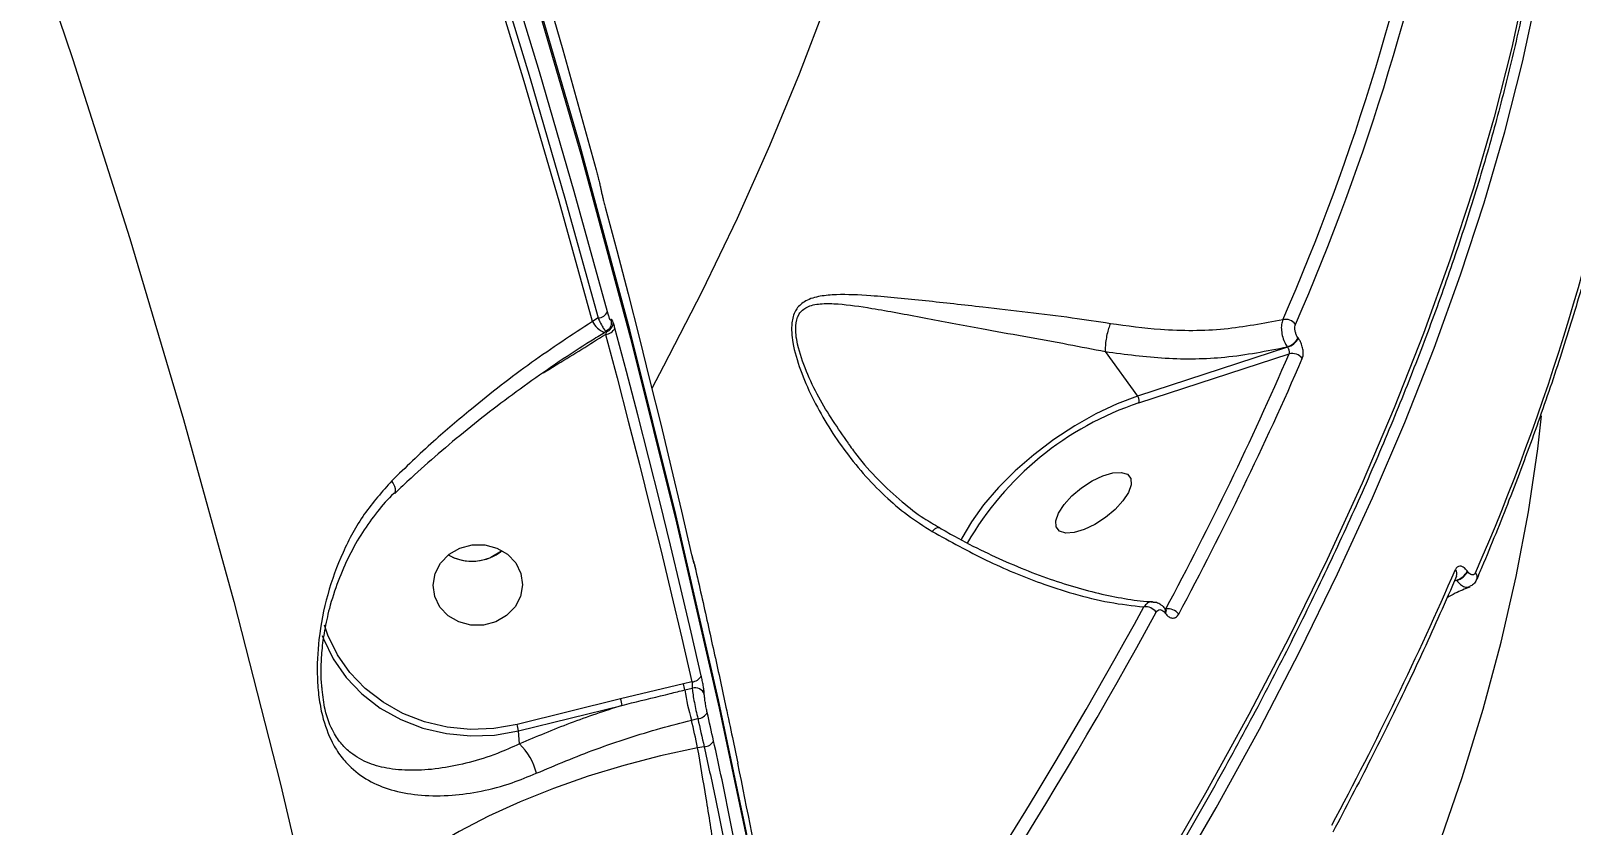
# Model space of a CAD drawing. Header units: millimetres. Extents: x -6028 to 5958, y -6064 to 4137.
# Drawn here: x 1792.1 to 1947, y -459.2 to -379.3 of the extents above; entities that cross this region are included whole.
import ezdxf

# ---------------------------------------------------------------- set-up
doc = ezdxf.new("R2010")
doc.units = ezdxf.units.MM
for name, color, linetype in [('DIKOM_ОБЪЕКТ', 7, 'Continuous'), ('DIKOM_РАЗМЕР_ЗОНА', 7, 'Continuous'), ('DIKOM_РАЗМЕР_ОБЪЕКТА', 7, 'Continuous')]:
    doc.layers.add(name, color=color, linetype=linetype)
doc.styles.add('style1', font='arial.ttf', dxfattribs={"width": 0.8})
doc.dimstyles.new('1-50', dxfattribs={"dimtxt": 300, "dimasz": 200, "dimexe": 100, "dimexo": 0, "dimgap": 100, "dimtad": 1, "dimtxsty": 'style1', "dimcen": 200, "dimclrd": 7, "dimclre": 7, "dimclrt": 7, "dimadec": 1, "dimazin": 2, "dimtfac": 1, "dimtmove": 0, "dimatfit": 2, "dimfxl": 0, "dimlwd": 25, "dimlwe": 18, "dimarcsym": 0})

# ---------------------------------------------------------------- blocks, each defined once
blk = doc.blocks.new('*D9')
at = {"layer": 'Defpoints', "color": 0, "transparency": 16777216}
for p in [(-6027.56, 1459.58), (4556.58, 1382.7), (4556.58, -5964.37)]:
    blk.add_point(p, dxfattribs=at)
at = {"layer": 'DIKOM_РАЗМЕР_ЗОНА', "color": 7, "lineweight": 18, "transparency": 16777216}
for p, q in [((-6027.56, 1459.58), (-6027.56, -6064.37)), ((4556.58, 1382.7), (4556.58, -6064.37))]:
    blk.add_line(p, q, dxfattribs=at)
at = {"layer": 'DIKOM_РАЗМЕР_ЗОНА', "color": 7, "lineweight": 25, "transparency": 16777216}
blk.add_line((-5827.56, -5964.37), (4356.58, -5964.37), dxfattribs=at)
at = {"layer": 'DIKOM_РАЗМЕР_ЗОНА', "color": 7, "transparency": 16777216}
for points in [[(-5827.56, -5931.03), (-5827.56, -5997.7), (-6027.56, -5964.37)], [(4356.58, -5931.03), (4356.58, -5997.7), (4556.58, -5964.37)]]:
    blk.add_solid(points, dxfattribs=at)
at = {"layer": 'DIKOM_РАЗМЕР_ЗОНА', "color": 7, "transparency": 16777216, "insert": (157.08, -5711.2), "char_height": 300, "attachment_point": 5, "style": 'style1'}
blk.add_mtext('10600', dxfattribs=at)
blk = doc.blocks.new('*D10')
at = {"layer": 'Defpoints', "color": 0, "transparency": 16777216}
for p in [(1555.59, 4137.49), (5858.35, 4137.49), (1555.59, -4898.38)]:
    blk.add_point(p, dxfattribs=at)
at = {"layer": 'DIKOM_РАЗМЕР_ЗОНА', "color": 7, "lineweight": 18, "transparency": 16777216}
for p, q in [((1555.59, 4137.49), (5958.35, 4137.49)), ((1555.59, -4898.38), (5958.35, -4898.38))]:
    blk.add_line(p, q, dxfattribs=at)
at = {"layer": 'DIKOM_РАЗМЕР_ЗОНА', "color": 7, "lineweight": 25, "transparency": 16777216}
blk.add_line((5858.35, -4698.38), (5858.35, 3937.49), dxfattribs=at)
at = {"layer": 'DIKOM_РАЗМЕР_ЗОНА', "color": 7, "transparency": 16777216}
for points in [[(5825.01, 3937.49), (5891.68, 3937.49), (5858.35, 4137.49)], [(5825.01, -4698.38), (5891.68, -4698.38), (5858.35, -4898.38)]]:
    blk.add_solid(points, dxfattribs=at)
at = {"layer": 'DIKOM_РАЗМЕР_ЗОНА', "color": 7, "transparency": 16777216, "insert": (5605.17, 52.12), "char_height": 300, "attachment_point": 5, "rotation": 90, "style": 'style1'}
blk.add_mtext('9050', dxfattribs=at)
blk = doc.blocks.new('*D11')
at = {"layer": 'Defpoints', "color": 0, "transparency": 16777216}
for p in [(259.43, 2965.58), (1920.55, -3002.33), (4022.59, -3002.33)]:
    blk.add_point(p, dxfattribs=at)
at = {"layer": 'DIKOM_РАЗМЕР_ОБЪЕКТА', "color": 7, "lineweight": 18, "transparency": 16777216}
for p, q in [((259.43, 2965.58), (4122.59, 2965.58)), ((1920.55, -3002.33), (4122.59, -3002.33))]:
    blk.add_line(p, q, dxfattribs=at)
at = {"layer": 'DIKOM_РАЗМЕР_ОБЪЕКТА', "color": 7, "lineweight": 25, "transparency": 16777216}
blk.add_line((4022.59, 2765.58), (4022.59, -2802.33), dxfattribs=at)
at = {"layer": 'DIKOM_РАЗМЕР_ОБЪЕКТА', "color": 7, "transparency": 16777216}
for points in [[(3989.25, 2765.58), (4055.92, 2765.58), (4022.59, 2965.58)], [(3989.25, -2802.33), (4055.92, -2802.33), (4022.59, -3002.33)]]:
    blk.add_solid(points, dxfattribs=at)
at = {"layer": 'DIKOM_РАЗМЕР_ОБЪЕКТА', "color": 7, "transparency": 16777216, "insert": (3769.41, -24.42), "char_height": 300, "attachment_point": 5, "rotation": 90, "style": 'style1'}
blk.add_mtext('6000', dxfattribs=at)
blk = doc.blocks.new('*D12')
at = {"layer": 'Defpoints', "color": 0, "transparency": 16777216}
for p in [(3056.58, 1987.9), (-4027.97, 676.5), (3056.58, -3714.77)]:
    blk.add_point(p, dxfattribs=at)
at = {"layer": 'DIKOM_РАЗМЕР_ОБЪЕКТА', "color": 7, "lineweight": 18, "transparency": 16777216}
for p, q in [((3056.58, 1987.9), (3056.58, -3814.77)), ((-4027.97, 676.5), (-4027.97, -3814.77))]:
    blk.add_line(p, q, dxfattribs=at)
at = {"layer": 'DIKOM_РАЗМЕР_ОБЪЕКТА', "color": 7, "lineweight": 25, "transparency": 16777216}
blk.add_line((-3827.97, -3714.77), (2856.58, -3714.77), dxfattribs=at)
at = {"layer": 'DIKOM_РАЗМЕР_ОБЪЕКТА', "color": 7, "transparency": 16777216}
for points in [[(-3827.97, -3681.44), (-3827.97, -3748.11), (-4027.97, -3714.77)], [(2856.58, -3681.44), (2856.58, -3748.11), (3056.58, -3714.77)]]:
    blk.add_solid(points, dxfattribs=at)
at = {"layer": 'DIKOM_РАЗМЕР_ОБЪЕКТА', "color": 7, "transparency": 16777216, "insert": (20, -3461.6), "char_height": 300, "attachment_point": 5, "style": 'style1'}
blk.add_mtext('7100', dxfattribs=at)

msp = doc.modelspace()

# ---------------------------------------------------------------- linework, layer by layer
at = {"layer": 'DIKOM_ОБЪЕКТ', "color": 7, "linetype": 'Continuous', "lineweight": 15}
for p, q in [((1849.144, -408.144), (1848.559, -408.5)), ((1849.773, -409.59), (1849.752, -409.6)), ((1849.986, -409.461), (1849.773, -409.59)), ((1849.984, -409.462), (1849.964, -409.526)), ((1919.586, -410.188), (1919.556, -410.148)), ((1900.161, -411.526), (1903.409, -416.003)), ((1918.491, -411.096), (1903.409, -416.003)), ((1903.531, -416.683), (1918.645, -411.766)), ((1918.462, -411.056), (1918.491, -411.096)), ((1843.625, -413.653), (1844.347, -413.215)), ((1936.613, -433.657), (1936.584, -433.617)), ((1935.297, -434.587), (1935.49, -434.525)), ((1935.49, -434.525), (1935.519, -434.565)), ((1906.159, -437.803), (1906.202, -437.861)), ((1906.196, -437.428), (1906.239, -437.486)), ((1906.24, -437.422), (1906.234, -437.48)), ((1858.575, -444.748), (1857.712, -444.96)), ((1821.381, -445.524), (1821.332, -445.178)), ((1857.712, -444.96), (1851.4, -446.472)), ((1857.848, -445.566), (1858.602, -445.381)), ((1851.4, -446.472), (1840.99, -449.03)), ((1841.13, -449.678), (1851.54, -447.119)), ((1858.527, -448.599), (1859.166, -448.441)), ((1841.235, -450.998), (1841.13, -449.678)), ((1859.805, -451.278), (1859.152, -451.373))]:
    msp.add_line(p, q, dxfattribs=at)
at = {"layer": 'DIKOM_ОБЪЕКТ', "color": 7, "linetype": 'Continuous', "lineweight": 15, "flags": 128}
for points in [[(1679.132, -141.592), (1689.673, -157.781), (1699.892, -174.143), (1709.784, -190.673), (1719.348, -207.365), (1728.579, -224.215), (1737.475, -241.216), (1746.034, -258.363), (1754.252, -275.651), (1762.126, -293.074), (1769.655, -310.628), (1776.836, -328.305), (1783.666, -346.101), (1790.144, -364.01), (1796.267, -382.026), (1802.034, -400.143), (1807.442, -418.356), (1812.489, -436.659), (1817.175, -455.046), (1821.498, -473.51)], [(1871.978, -502.929), (1868.767, -484.081), (1865.195, -465.291), (1861.263, -446.566), (1856.972, -427.911), (1852.322, -409.331), (1847.317, -390.833), (1841.957, -372.422), (1836.243, -354.103), (1830.178, -335.883), (1823.763, -317.766), (1817.001, -299.758), (1809.893, -281.864), (1802.442, -264.09), (1794.649, -246.442)], [(1794.716, -247.281), (1802.509, -264.93), (1809.96, -282.703), (1817.068, -300.597), (1823.831, -318.605), (1830.245, -336.722), (1836.31, -354.943), (1842.024, -373.261), (1847.384, -391.673), (1852.39, -410.171), (1857.039, -428.75), (1861.33, -447.405), (1865.262, -466.13), (1868.834, -484.92), (1872.045, -503.768)], [(1817.907, -297.76), (1822.31, -309.543), (1826.565, -321.372), (1830.67, -333.246), (1834.626, -345.164), (1838.431, -357.125), (1842.085, -369.126), (1845.589, -381.166), (1848.94, -393.244)], [(1848.559, -408.5), (1845.205, -396.407), (1841.7, -384.351), (1838.042, -372.335), (1834.233, -360.36), (1830.274, -348.427), (1826.164, -336.538), (1821.904, -324.694), (1817.495, -312.898)], [(1818.136, -312.74), (1822.536, -324.512), (1826.787, -336.332), (1830.889, -348.196), (1834.841, -360.105), (1838.643, -372.055), (1842.295, -384.046), (1845.795, -396.077), (1849.144, -408.144)], [(1850.082, -407.513), (1846.73, -395.435), (1843.227, -383.395), (1839.572, -371.394), (1835.767, -359.434), (1831.811, -347.515), (1827.706, -335.641), (1823.452, -323.812), (1819.048, -312.03)], [(1942.547, -374.068), (1941.061, -380.943), (1939.279, -387.95), (1937.203, -395.084), (1934.834, -402.337), (1932.174, -409.705), (1929.226, -417.181), (1925.992, -424.758), (1922.475, -432.431), (1918.677, -440.193), (1914.602, -448.036), (1910.254, -455.956), (1905.636, -463.944), (1900.752, -471.995), (1895.605, -480.101), (1890.201, -488.256), (1884.544, -496.453), (1878.639, -504.684), (1873.471, -511.646)], [(1872.079, -376.517), (1869.38, -383.619), (1866.393, -390.826), (1863.121, -398.131), (1859.565, -405.527), (1855.731, -413.007), (1854.549, -415.225)], [(1873.842, -514.026), (1879.701, -506.148), (1885.606, -497.917), (1891.264, -489.72), (1896.668, -481.565), (1901.814, -473.459), (1906.698, -465.409), (1911.317, -457.42), (1915.665, -449.501), (1919.74, -441.657), (1923.537, -433.895), (1927.054, -426.223), (1930.289, -418.645), (1933.237, -411.169), (1935.896, -403.802), (1938.265, -396.548), (1940.342, -389.415), (1942.123, -382.407), (1943.609, -375.532)], [(1849.851, -397.002), (1851.007, -401.358), (1852.144, -405.719), (1853.26, -410.084), (1854.357, -414.453), (1855.434, -418.827), (1856.491, -423.205), (1857.529, -427.587), (1858.547, -431.974)], [(1849.886, -409.804), (1851.041, -414.157), (1852.177, -418.514), (1853.292, -422.875), (1854.388, -427.241), (1855.465, -431.612), (1856.521, -435.986), (1857.558, -440.365), (1858.575, -444.748)], [(1849.964, -409.526), (1849.939, -409.502), (1849.93, -409.494)], [(1859.52, -444.145), (1858.503, -439.758), (1857.465, -435.376), (1856.408, -430.998), (1855.331, -426.624), (1854.234, -422.255), (1853.117, -417.89), (1851.981, -413.529), (1850.825, -409.173)], [(1903.409, -416.003), (1901.347, -416.786), (1899.223, -417.793), (1897.087, -419), (1894.989, -420.38), (1892.978, -421.9), (1891.101, -423.525), (1889.401, -425.216), (1887.92, -426.934), (1886.69, -428.639), (1885.742, -430.29), (1885.623, -430.537)], [(1879.14, -557.141), (1882.97, -551.995), (1888.645, -544.123), (1894.071, -536.285), (1899.243, -528.489), (1904.156, -520.741), (1908.806, -513.05), (1913.188, -505.422), (1917.298, -497.864), (1921.132, -490.383), (1924.688, -482.987), (1927.96, -475.682), (1930.948, -468.476), (1933.646, -461.373), (1936.054, -454.383), (1938.169, -447.51), (1939.989, -440.761), (1941.512, -434.143), (1942.737, -427.661), (1943.663, -421.322), (1944.036, -417.98)], [(1828.662, -425.772), (1828.71, -425.704), (1828.751, -425.545), (1828.738, -425.34), (1828.672, -425.095), (1828.554, -424.818), (1828.388, -424.516)], [(1900.921, -423.733), (1901.766, -423.68), (1902.384, -423.875), (1902.726, -424.301), (1902.764, -424.925), (1902.495, -425.695), (1901.941, -426.55), (1901.146, -427.419), (1900.175, -428.233), (1899.107, -428.926), (1898.028, -429.441), (1897.026, -429.737), (1896.181, -429.79), (1895.563, -429.595), (1895.221, -429.169), (1895.183, -428.545), (1895.452, -427.775), (1896.007, -426.921), (1896.801, -426.051), (1897.772, -425.237), (1898.84, -424.544), (1899.919, -424.029), (1900.921, -423.733)], [(1835.227, -431.293), (1836.461, -430.964), (1837.741, -430.963), (1838.964, -431.289), (1840.03, -431.917), (1840.855, -432.795), (1841.37, -433.852), (1841.534, -435.003), (1841.334, -436.155), (1840.786, -437.213), (1839.934, -438.093), (1838.847, -438.723), (1837.614, -439.052), (1836.334, -439.054), (1835.111, -438.728), (1834.044, -438.1), (1833.22, -437.222), (1832.704, -436.164), (1832.54, -435.013), (1832.74, -433.862), (1833.289, -432.803), (1834.141, -431.923), (1835.227, -431.293)], [(1839.486, -431.547), (1839.415, -431.604), (1838.328, -432.234)], [(1858.971, -433.574), (1859.051, -433.929), (1859.132, -434.284), (1859.212, -434.638), (1859.292, -434.993), (1859.372, -435.348), (1859.451, -435.703), (1859.531, -436.058), (1859.61, -436.413)], [(1821.383, -440.103), (1821.508, -440.435), (1822.49, -442.449), (1823.79, -444.306), (1825.38, -445.964), (1827.226, -447.386), (1829.287, -448.543), (1831.517, -449.408), (1833.869, -449.962), (1836.29, -450.195), (1838.728, -450.099), (1841.13, -449.678)], [(1840.99, -449.03), (1838.661, -449.439), (1836.297, -449.531), (1833.949, -449.306), (1831.668, -448.769), (1829.505, -447.93), (1827.507, -446.808), (1825.717, -445.429), (1824.175, -443.821), (1822.914, -442.021), (1821.963, -440.067), (1821.61, -439.049)], [(1860.752, -450.683), (1860.672, -450.328), (1860.593, -449.973), (1860.513, -449.618), (1860.433, -449.263), (1860.353, -448.908), (1860.273, -448.553), (1860.193, -448.198), (1860.112, -447.843)], [(1859.152, -451.373), (1859.074, -451.026), (1858.996, -450.68), (1858.918, -450.333), (1858.84, -449.986), (1858.762, -449.639), (1858.684, -449.292), (1858.605, -448.945), (1858.527, -448.599)], [(1859.166, -448.441), (1859.247, -448.796), (1859.327, -449.15), (1859.407, -449.505), (1859.487, -449.86), (1859.567, -450.214), (1859.646, -450.569), (1859.726, -450.924), (1859.805, -451.278)], [(1859.152, -451.373), (1855.421, -452.19), (1851.736, -453.153), (1848.131, -454.251), (1844.638, -455.477), (1841.291, -456.817), (1838.118, -458.261), (1835.15, -459.794), (1832.412, -461.404), (1829.93, -463.074), (1827.728, -464.791), (1825.824, -466.538), (1824.236, -468.3), (1822.978, -470.06), (1822.063, -471.802), (1821.498, -473.51)]]:
    msp.add_lwpolyline(points, dxfattribs=at)
at = {"layer": 'DIKOM_ОБЪЕКТ', "color": 7, "linetype": 'Continuous', "lineweight": 15}
for centre, radius, start, end in [((1708.834, -316.747), 228.344, 336.35852, 349.93744), ((1709.655, -317.018), 228.84, 336.35821, 349.93764), ((1727.775, -341.998), 228.845, 336.35845, 349.93762), ((1849.064, -407.013), 1.135, 274.06925, 333.8256), ((1850.678, -407.398), 2.389, 207.48077, 247.19208), ((1849.696, -408.613), 0.952, 286.38093, 1.56477), ((1849.559, -408.565), 0.925, 350.44504, 14.02494), ((1918.285, -409.543), 1.257, 36.98306, 102.47531), ((1849.813, -408.682), 1.124, 273.73697, 334.14679), ((1917.849, -409.203), 1.951, 288.29666, 331.04444), ((1917.879, -409.244), 1.951, 288.29805, 331.05258), ((1601.755, -274.363), 345.397, 331.82987, 336.55854), ((1918.98, -412.968), 1.248, 36.69344, 105.53856), ((1602.323, -274.487), 346.232, 331.83004, 336.55856), ((1913.518, -446.501), 31.446, 108.51841, 150.02168), ((1836.459, -427.781), 4.832, 240.35107, 308.79579), ((1836.458, -427.75), 4.858, 240.54365, 292.63905), ((1617.768, -295.739), 346.188, 331.82974, 336.55886), ((1934.856, -433.891), 0.685, 339.88875, 39.51234), ((1934.878, -432.673), 1.95, 288.28954, 331.06113), ((1934.907, -432.714), 1.95, 288.2894, 331.06124), ((1936.88, -434.205), 0.69, 340.17458, 39.30145), ((1479.516, -205.238), 483.766, 323.8641, 331.34574), ((1478.765, -204.632), 486.066, 323.71101, 331.34052), ((1904.203, -438.542), 1.337, 36.28904, 97.18985), ((1905.862, -437.583), 0.37, 323.54283, 23.92048), ((1905.911, -437.644), 0.363, 323.18078, 26.32191), ((1906.484, -438.709), 1.311, 35.97285, 100.74498), ((1858.544, -443.656), 1.092, 271.61245, 333.41154), ((1852.756, -446.387), 5.158, 9.16218, 16.07033), ((1883.265, -441.47), 25.745, 189.15502, 196.07511), ((1858.883, -446.338), 0.998, 20.21952, 106.34663), ((1847.07, -447.749), 4.515, 8.01394, 16.43013), ((1859.135, -447.345), 1.096, 271.60546, 332.98276), ((1836.66, -450.307), 4.514, 8.01374, 16.43061), ((1859.778, -450.184), 1.094, 271.44918, 332.90753), ((1837.096, -455.323), 5.987, 13.28436, 46.25486)]:
    msp.add_arc(centre, radius, start, end, dxfattribs=at)
for points, knots in [([(1942.815, -320.32), (1943.036, -321.209), (1943.68, -323.796), (1944.456, -328.257), (1945.16, -333.687), (1945.583, -339.279), (1945.741, -345.019), (1945.629, -350.905), (1945.248, -356.932), (1944.599, -363.095), (1943.681, -369.389), (1942.497, -375.81), (1941.046, -382.352), (1939.33, -389.01), (1937.35, -395.78), (1935.108, -402.656), (1932.606, -409.633), (1929.846, -416.706), (1926.829, -423.869), (1923.559, -431.117), (1920.037, -438.444), (1916.267, -445.846), (1912.251, -453.316), (1907.993, -460.849), (1903.495, -468.44), (1898.762, -476.082), (1893.795, -483.771), (1888.603, -491.499), (1883.177, -499.263), (1878.17, -506.209), (1874.881, -510.574), (1873.555, -512.332)], [0, 0, 0, 0, 0.0185204, 0.0538819, 0.0892645, 0.1246669, 0.1600878, 0.1955246, 0.2309749, 0.2664367, 0.3019072, 0.3373847, 0.3728674, 0.4083535, 0.4438419, 0.4793315, 0.5148212, 0.5503107, 0.585799, 0.621286, 0.6567714, 0.6922553, 0.7277373, 0.7632175, 0.7986956, 0.8341722, 0.8696469, 0.9051197, 0.940591, 0.9760606, 1, 1, 1, 1]), ([(1953.244, -382.547), (1953.053, -383.666), (1952.499, -386.91), (1951.377, -392.375), (1949.793, -398.976), (1947.94, -405.693), (1945.826, -412.518), (1943.451, -419.446), (1940.861, -426.35), (1938.829, -431.369), (1937.7, -434.036), (1937.529, -434.439)], [0, 0, 0, 0, 0.0688565, 0.199688, 0.3305292, 0.461382, 0.5922409, 0.7231033, 0.8539644, 0.9779367, 1, 1, 1, 1]), ([(1848.94, -393.244), (1848.986, -393.414), (1849.077, -393.756), (1849.213, -394.298), (1849.329, -394.789), (1849.376, -395.012), (1849.398, -395.121)], [0, 0, 0, 0, 0.2566136, 0.5136668, 0.7611955, 1, 1, 1, 1]), ([(1849.398, -395.121), (1849.419, -395.223), (1849.462, -395.428), (1849.558, -395.843), (1849.629, -396.132), (1849.661, -396.265)], [0, 0, 0, 0, 0.3510329, 0.7014248, 1, 1, 1, 1]), ([(1849.661, -396.265), (1849.679, -396.338), (1849.743, -396.591), (1849.806, -396.831), (1849.851, -397.002)], [0, 0, 0, 0, 0.28793509, 1, 1, 1, 1]), ([(1900.668, -408.723), (1899.395, -408.527), (1896.661, -408.107), (1892.308, -407.576), (1887.316, -406.999), (1881.957, -406.405), (1877.06, -405.908), (1873.615, -405.742), (1871.451, -405.915), (1870.058, -406.306), (1869.294, -406.938), (1868.827, -407.696), (1868.523, -408.766), (1868.69, -410.84), (1869.443, -413.394), (1871.038, -417.065), (1873.735, -421.49), (1877.127, -425.359), (1880.226, -428.014), (1881.9, -429.078), (1882.741, -429.613)], [0, 0, 0, 0, 0.0590564, 0.126772, 0.1965299, 0.2899976, 0.3861938, 0.4527702, 0.4864324, 0.5209059, 0.5489132, 0.5542504, 0.5800462, 0.6152118, 0.661735, 0.7094943, 0.8061409, 0.9056037, 0.9525529, 1, 1, 1, 1]), ([(1850.456, -408.341), (1850.445, -408.371), (1850.424, -408.431), (1850.346, -408.315), (1850.243, -408.059), (1850.15, -407.76), (1850.095, -407.561), (1850.082, -407.513)], [0, 0, 0, 0, 0.2249874, 0.4495651, 0.6803395, 0.9238125, 1, 1, 1, 1]), ([(1874.316, -420.749), (1873.263, -419.238), (1871.655, -416.93), (1870.049, -413.511), (1869.19, -411.058), (1868.919, -409.047), (1869.171, -408.049), (1869.599, -407.383), (1870.332, -406.874), (1871.674, -406.662), (1873.784, -406.725), (1877.13, -407.223), (1881.907, -408.125), (1887.085, -409.096), (1891.994, -409.99), (1896.203, -410.735), (1898.942, -411.289), (1900.158, -411.52), (1900.159, -411.52)], [0, 0, 0, 0, 0.1107137, 0.1691218, 0.2285013, 0.2704425, 0.3002497, 0.3064074, 0.33915, 0.3801213, 0.4227227, 0.506914, 0.6269505, 0.7498307, 0.836631, 0.9254447, 0.9999595, 1, 1, 1, 1]), ([(1848.559, -408.5), (1846.51, -409.848), (1842.354, -412.583), (1837.01, -416.733), (1832.3, -420.741), (1829.762, -423.191), (1828.388, -424.516)], [0, 0, 0, 0, 0.28486203, 0.57775102, 0.77156824, 1, 1, 1, 1]), ([(1849.144, -408.144), (1849.176, -408.217), (1849.31, -408.524), (1849.538, -408.984), (1849.779, -409.355), (1849.929, -409.509), (1849.963, -409.45), (1849.971, -409.435)], [0, 0, 0, 0, 0.0883446, 0.3717411, 0.6430543, 0.9100796, 1, 1, 1, 1]), ([(1850.463, -408.718), (1850.461, -408.745), (1850.455, -408.844), (1850.366, -409.069), (1850.208, -409.308), (1850.047, -409.406), (1849.98, -409.448)], [0, 0, 0, 0, 0.1108293, 0.4223236, 0.7553575, 1, 1, 1, 1]), ([(1850.647, -408.587), (1850.619, -408.514), (1850.559, -408.357), (1850.488, -408.253), (1850.466, -408.312), (1850.456, -408.341)], [0, 0, 0, 0, 0.2986318, 0.6491358, 1, 1, 1, 1]), ([(1850.825, -409.173), (1850.807, -409.108), (1850.746, -408.882), (1850.688, -408.71), (1850.647, -408.587)], [0, 0, 0, 0, 0.2879314, 1, 1, 1, 1]), ([(1900.668, -408.723), (1900.657, -408.748), (1900.611, -408.847), (1900.504, -409.125), (1900.359, -409.627), (1900.23, -410.292), (1900.153, -410.965), (1900.157, -411.335), (1900.159, -411.52)], [0, 0, 0, 0, 0.0380881, 0.1491895, 0.3619029, 0.5745969, 0.7873025, 1, 1, 1, 1]), ([(1918.013, -408.316), (1916.081, -408.69), (1912.165, -409.449), (1906.247, -409.489), (1902.352, -408.954), (1900.668, -408.723)], [0, 0, 0, 0, 0.3558596, 0.7214782, 1, 1, 1, 1]), ([(1918.013, -408.316), (1917.962, -408.473), (1917.859, -408.787), (1917.864, -409.417), (1917.993, -410.077), (1918.209, -410.647), (1918.39, -410.939), (1918.462, -411.056)], [0, 0, 0, 0, 0.21425977, 0.42832883, 0.64273255, 0.85762547, 1, 1, 1, 1]), ([(1919.556, -410.148), (1919.518, -410.09), (1919.422, -409.945), (1919.304, -409.663), (1919.229, -409.335), (1919.217, -409.022), (1919.265, -408.865), (1919.289, -408.787)], [0, 0, 0, 0, 0.1422559, 0.3571059, 0.5715655, 0.7857204, 1, 1, 1, 1]), ([(1849.777, -409.64), (1849.321, -409.915), (1847.799, -410.832), (1845.22, -412.529), (1842.063, -414.712), (1838.96, -417.004), (1835.943, -419.37), (1833.054, -421.789), (1830.627, -423.934), (1829.236, -425.274), (1828.701, -425.789)], [0, 0, 0, 0, 0.0605912, 0.202109, 0.3446115, 0.4875621, 0.630235, 0.7720243, 0.9124506, 1, 1, 1, 1]), ([(1844.347, -413.215), (1844.596, -413.063), (1846.447, -411.932), (1848.29, -410.792), (1849.886, -409.804)], [0, 0, 0, 0, 0.1343591, 1, 1, 1, 1]), ([(1849.964, -409.526), (1849.947, -409.586), (1849.922, -409.672), (1849.894, -409.774), (1849.886, -409.804)], [0, 0, 0, 0, 0.70543722, 1, 1, 1, 1]), ([(1919.98, -412.222), (1920.017, -412.105), (1920.09, -411.87), (1920.073, -411.4), (1919.961, -410.91), (1919.785, -410.489), (1919.642, -410.273), (1919.586, -410.188)], [0, 0, 0, 0, 0.2150437, 0.4299567, 0.6447079, 0.8592295, 1, 1, 1, 1]), ([(1900.159, -411.52), (1900.159, -411.521), (1900.159, -411.523), (1900.161, -411.525), (1900.161, -411.526)], [0, 0, 0, 0, 0.6133761, 1, 1, 1, 1]), ([(1900.161, -411.526), (1902.182, -411.793), (1906.271, -412.333), (1912.492, -412.231), (1916.405, -411.46), (1918.462, -411.056)], [0, 0, 0, 0, 0.3165676, 0.6406676, 1, 1, 1, 1]), ([(1918.491, -411.096), (1918.51, -411.124), (1918.558, -411.196), (1918.62, -411.335), (1918.662, -411.497), (1918.675, -411.651), (1918.655, -411.728), (1918.645, -411.766)], [0, 0, 0, 0, 0.14071306, 0.35509088, 0.56992843, 0.78487385, 1, 1, 1, 1]), ([(1903.531, -416.683), (1903.536, -416.671), (1903.546, -416.647), (1903.564, -416.578), (1903.573, -416.463), (1903.549, -416.3), (1903.494, -416.136), (1903.437, -416.047), (1903.409, -416.003)], [0, 0, 0, 0, 0.07017768, 0.14138943, 0.35609138, 0.57065644, 0.78540359, 1, 1, 1, 1]), ([(1874.291, -420.759), (1874.573, -421.155), (1875.501, -422.458), (1877.299, -424.453), (1879.565, -426.567), (1881.624, -428.168), (1882.951, -428.924), (1883.48, -429.225)], [0, 0, 0, 0, 0.1147255, 0.3780886, 0.6354394, 0.8545706, 1, 1, 1, 1]), ([(1828.388, -424.516), (1827.42, -425.606), (1825.482, -427.786), (1823.371, -431.706), (1821.829, -435.929), (1820.983, -440.202), (1820.812, -443.739), (1821.022, -446.311), (1821.444, -448.604), (1822.209, -450.652), (1823.249, -452.287), (1824.52, -453.679), (1826.263, -454.882), (1828.617, -455.772), (1831.326, -456.233), (1834.276, -456.235), (1837.357, -455.801), (1840.233, -455.057), (1842.111, -454.282), (1842.922, -453.947)], [0, 0, 0, 0, 0.07590953, 0.1519065, 0.22863553, 0.30518892, 0.3688617, 0.40162004, 0.43433252, 0.49045958, 0.52823426, 0.56608411, 0.63087821, 0.69577178, 0.76452227, 0.83322988, 0.89368295, 0.95406144, 1, 1, 1, 1]), ([(1828.652, -425.763), (1828.633, -425.779), (1827.993, -426.326), (1826.895, -427.638), (1825.371, -429.709), (1824.051, -432.06), (1822.934, -434.625), (1822.122, -437.151), (1821.6, -439.493), (1821.317, -441.53), (1821.23, -443.313), (1821.238, -444.653), (1821.327, -445.326), (1821.354, -445.533)], [0, 0, 0, 0, 0.0036252, 0.1206159, 0.2424068, 0.3687242, 0.4986651, 0.6314805, 0.7339065, 0.8240344, 0.9053565, 0.9709336, 1, 1, 1, 1]), ([(1883.449, -429.28), (1883.426, -429.261), (1883.348, -429.198), (1883.135, -429.29), (1882.909, -429.453), (1882.784, -429.572), (1882.741, -429.613)], [0, 0, 0, 0, 0.1752043, 0.5836038, 0.856631, 1, 1, 1, 1]), ([(1883.473, -429.239), (1883.976, -429.531), (1885.479, -430.402), (1887.982, -431.665), (1890.958, -433.026), (1893.891, -434.185), (1896.747, -435.137), (1899.505, -435.882), (1902.121, -436.392), (1903.949, -436.655), (1904.849, -436.688), (1904.979, -436.692)], [0, 0, 0, 0, 0.0649941, 0.1942095, 0.3243228, 0.4551205, 0.5861437, 0.7167057, 0.8473171, 0.9778042, 1, 1, 1, 1]), ([(1882.741, -429.613), (1884.565, -430.622), (1888.258, -432.666), (1893.007, -434.63), (1897.123, -435.97), (1900.637, -436.831), (1902.898, -437.087), (1904.035, -437.216)], [0, 0, 0, 0, 0.2398746, 0.485874, 0.6394207, 0.8185497, 1, 1, 1, 1]), ([(1858.547, -431.974), (1858.552, -431.997), (1858.591, -432.168), (1858.659, -432.455), (1858.729, -432.727), (1858.769, -432.856), (1858.764, -432.801), (1858.761, -432.773)], [0, 0, 0, 0, 0.0372752, 0.2778718, 0.5185895, 0.7593154, 1, 1, 1, 1]), ([(1858.561, -432.031), (1858.581, -432.117), (1858.633, -432.344), (1858.685, -432.555), (1858.72, -432.683), (1858.722, -432.688), (1858.722, -432.69)], [0, 0, 0, 0, 0.2407497, 0.633055, 0.8752354, 1, 1, 1, 1]), ([(1858.664, -432.464), (1858.666, -432.468), (1858.689, -432.503), (1858.711, -432.563), (1858.737, -432.628), (1858.759, -432.697), (1858.795, -432.828), (1858.861, -433.093), (1858.937, -433.425), (1858.97, -433.57)], [0, 0, 0, 0, 0.0071699, 0.0746994, 0.1242452, 0.1893344, 0.3402283, 0.7126675, 1, 1, 1, 1]), ([(1858.761, -432.773), (1858.759, -432.745), (1858.754, -432.69), (1858.792, -432.819), (1858.86, -433.092), (1858.927, -433.38), (1858.966, -433.551), (1858.971, -433.574)], [0, 0, 0, 0, 0.2407414, 0.4813994, 0.7220587, 0.9627935, 1, 1, 1, 1]), ([(1936.584, -433.617), (1936.524, -433.541), (1936.371, -433.348), (1936.099, -433.151), (1935.806, -433.084), (1935.548, -433.175), (1935.439, -433.362), (1935.385, -433.455)], [0, 0, 0, 0, 0.140773, 0.3552967, 0.5700487, 0.7849674, 1, 1, 1, 1]), ([(1937.414, -433.768), (1937.378, -433.83), (1937.307, -433.954), (1937.135, -434.014), (1936.94, -433.97), (1936.757, -433.838), (1936.654, -433.709), (1936.613, -433.657)], [0, 0, 0, 0, 0.21425788, 0.42840249, 0.64291905, 0.85769461, 1, 1, 1, 1]), ([(1935.5, -434.127), (1934.948, -435.39), (1933.349, -439.056), (1930.504, -445.188), (1926.926, -452.498), (1924.34, -457.418), (1923.058, -459.857)], [0, 0, 0, 0, 0.1499034, 0.4348544, 0.7197978, 1, 1, 1, 1]), ([(1936.837, -435.216), (1936.337, -435.412), (1935.533, -435.728), (1934.819, -436.136), (1934.549, -436.291)], [0, 0, 0, 0, 0.6205825, 1, 1, 1, 1]), ([(1935.519, -434.565), (1935.605, -434.667), (1935.821, -434.922), (1936.201, -435.171), (1936.566, -435.268), (1936.743, -435.179), (1936.808, -435.146)], [0, 0, 0, 0, 0.2042416, 0.512503, 0.8200352, 1, 1, 1, 1]), ([(1937.511, -434.431), (1937.488, -434.497), (1937.408, -434.722), (1937.161, -435.002), (1936.9, -435.114), (1936.796, -435.159)], [0, 0, 0, 0, 0.2011288, 0.6819381, 1, 1, 1, 1]), ([(1859.61, -436.413), (1860.033, -438.312), (1860.886, -442.141), (1861.881, -446.72), (1862.646, -450.313), (1863.011, -452.089), (1863.186, -452.938)], [0, 0, 0, 0, 0.30762954, 0.62047251, 0.81852789, 1, 1, 1, 1]), ([(1904.976, -436.722), (1904.942, -436.714), (1904.748, -436.667), (1904.398, -436.813), (1904.156, -437.082), (1904.035, -437.216)], [0, 0, 0, 0, 0.096166, 0.5509766, 1, 1, 1, 1]), ([(1904.992, -436.728), (1905.053, -436.725), (1905.285, -436.716), (1905.662, -436.909), (1906.011, -437.155), (1906.141, -437.383), (1906.178, -437.448)], [0, 0, 0, 0, 0.1261881, 0.4792573, 0.8510219, 1, 1, 1, 1]), ([(1905.28, -437.751), (1905.328, -437.681), (1905.425, -437.542), (1905.632, -437.469), (1905.853, -437.514), (1906.034, -437.645), (1906.127, -437.762), (1906.159, -437.803)], [0, 0, 0, 0, 0.2288665, 0.4578357, 0.6785162, 0.888306, 1, 1, 1, 1]), ([(1906.202, -437.861), (1906.25, -437.922), (1906.391, -438.101), (1906.67, -438.301), (1907.009, -438.369), (1907.326, -438.257), (1907.472, -438.045), (1907.545, -437.94)], [0, 0, 0, 0, 0.1082791, 0.3204236, 0.5430759, 0.7715524, 1, 1, 1, 1]), ([(1906.239, -437.483), (1906.25, -437.499), (1906.286, -437.551), (1906.324, -437.579), (1906.322, -437.579), (1906.322, -437.578)], [0, 0, 0, 0, 0.2156491, 0.7052119, 1, 1, 1, 1]), ([(1858.575, -444.748), (1858.581, -444.801), (1858.593, -444.909), (1858.604, -445.083), (1858.609, -445.242), (1858.605, -445.336), (1858.602, -445.376), (1858.602, -445.381)], [0, 0, 0, 0, 0.240369, 0.4811695, 0.7223906, 0.96294, 1, 1, 1, 1]), ([(1859.819, -445.994), (1859.818, -445.978), (1859.811, -445.865), (1859.783, -445.592), (1859.715, -445.126), (1859.623, -444.616), (1859.555, -444.302), (1859.52, -444.145)], [0, 0, 0, 0, 0.0372729, 0.278243, 0.5190474, 0.7595663, 1, 1, 1, 1]), ([(1841.235, -450.998), (1840.488, -451.33), (1838.759, -452.098), (1836.122, -452.914), (1833.32, -453.495), (1830.624, -453.718), (1828.182, -453.558), (1826.045, -453.002), (1824.481, -452.149), (1823.322, -451.052), (1822.407, -449.732), (1821.634, -447.888), (1821.455, -446.218), (1821.381, -445.524)], [0, 0, 0, 0, 0.0770931, 0.1781828, 0.2819371, 0.3974905, 0.5154042, 0.6223422, 0.7314504, 0.7911628, 0.8522987, 0.9386737, 1, 1, 1, 1]), ([(1851.54, -447.119), (1851.863, -447.037), (1853.476, -446.627), (1855.582, -446.122), (1857.361, -445.685), (1857.848, -445.566)], [0, 0, 0, 0, 0.153655, 0.7682946, 1, 1, 1, 1]), ([(1858.602, -445.381), (1858.604, -445.406), (1858.62, -445.593), (1858.679, -446.044), (1858.811, -446.815), (1858.98, -447.66), (1859.104, -448.181), (1859.166, -448.441)], [0, 0, 0, 0, 0.0371033, 0.2779683, 0.5187663, 0.759349, 1, 1, 1, 1]), ([(1860.112, -447.843), (1860.078, -447.686), (1860.01, -447.372), (1859.921, -446.861), (1859.854, -446.395), (1859.826, -446.122), (1859.82, -446.009), (1859.819, -445.994)], [0, 0, 0, 0, 0.2404656, 0.4810236, 0.7218788, 0.9628092, 1, 1, 1, 1]), ([(1851.54, -447.119), (1849.782, -447.698), (1846.234, -448.867), (1842.911, -450.283), (1841.235, -450.998)], [0, 0, 0, 0, 0.4956412, 1, 1, 1, 1]), ([(1842.922, -453.947), (1844.903, -453.113), (1848.921, -451.42), (1854.258, -449.708), (1857.496, -448.867), (1858.527, -448.599)], [0, 0, 0, 0, 0.3984792, 0.8085152, 1, 1, 1, 1]), ([(1867.715, -509.27), (1867.774, -507.742), (1867.892, -504.661), (1867.784, -499.989), (1867.56, -495.686), (1867.277, -491.857), (1866.905, -487.859), (1866.45, -483.749), (1865.924, -479.598), (1865.333, -475.395), (1864.675, -471.134), (1863.964, -466.885), (1863.216, -462.72), (1862.432, -458.628), (1861.61, -454.587), (1861.038, -451.984), (1860.752, -450.683)], [0, 0, 0, 0, 0.1001218, 0.2018932, 0.267315, 0.3327364, 0.4000671, 0.4673973, 0.5330263, 0.5986552, 0.666211, 0.7337671, 0.7993723, 0.8649773, 0.9324892, 1, 1, 1, 1]), ([(1866.606, -508.649), (1866.486, -507.121), (1866.248, -504.063), (1865.763, -499.048), (1865.218, -493.957), (1864.628, -488.879), (1863.973, -483.6), (1863.259, -478.173), (1862.495, -472.673), (1861.692, -467.17), (1860.86, -461.739), (1860.009, -456.423), (1859.437, -453.055), (1859.152, -451.373)], [0, 0, 0, 0, 0.1033754, 0.2067509, 0.2946062, 0.3827356, 0.4705919, 0.5587483, 0.64718, 0.7353368, 0.8234671, 0.9118724, 1, 1, 1, 1]), ([(1859.805, -451.278), (1860.175, -452.959), (1860.914, -456.325), (1861.969, -461.651), (1862.965, -467.1), (1863.881, -472.63), (1864.701, -478.164), (1865.407, -483.629), (1865.979, -488.951), (1866.407, -494.073), (1866.686, -499.156), (1866.791, -504.12), (1866.668, -507.14), (1866.606, -508.649)], [0, 0, 0, 0, 0.0886923, 0.1776675, 0.2663589, 0.355066, 0.4440568, 0.5327631, 0.6211389, 0.7097989, 0.7981781, 0.8990879, 1, 1, 1, 1]), ([(1863.16, -452.943), (1864.104, -457.608), (1866.264, -468.288), (1868.961, -483.157), (1870.617, -493.372), (1871.292, -497.532)], [0, 0, 0, 0, 0.3149809, 0.721077, 1, 1, 1, 1])]:
    msp.add_open_spline(points, degree=3, knots=knots, dxfattribs=at)

# ---------------------------------------------------------------- dimensions: what is measured, and where the dimension line sits
at = {"layer": 'DIKOM_РАЗМЕР_ЗОНА'}
dim = msp.add_linear_dim(base=(5858.345, 4137.494), p1=(1555.593, -4898.379), p2=(1555.593, 4137.494), angle=90, text='9050', dimstyle='1-50', dxfattribs=at)
dim.commit()
dim.dimension.update_dxf_attribs({"geometry": '*D10', "text_midpoint": (5858.345, 52.12), "dimtype": 160})
dim = msp.add_linear_dim(base=(4556.575, -5964.368), p1=(-6027.562, 1459.576), p2=(4556.575, 1382.704), text='10600', dimstyle='1-50', dxfattribs=at)
dim.commit()
dim.dimension.update_dxf_attribs({"geometry": '*D9', "text_midpoint": (157.08, -5964.368), "dimtype": 160})
at = {"layer": 'DIKOM_РАЗМЕР_ОБЪЕКТА'}
dim = msp.add_linear_dim(base=(4022.586, -3002.33), p1=(259.433, 2965.575), p2=(1920.546, -3002.33), angle=90, text='6000', dimstyle='1-50', dxfattribs=at)
dim.commit()
dim.dimension.update_dxf_attribs({"geometry": '*D11', "text_midpoint": (4022.586, -24.423), "dimtype": 160})
dim = msp.add_linear_dim(base=(3056.575, -3714.774), p1=(-4027.972, 676.501), p2=(3056.575, 1987.897), text='7100', dimstyle='1-50', dxfattribs=at)
dim.commit()
dim.dimension.update_dxf_attribs({"geometry": '*D12', "text_midpoint": (20, -3714.774), "dimtype": 160})

doc.saveas('drawing.dxf')
